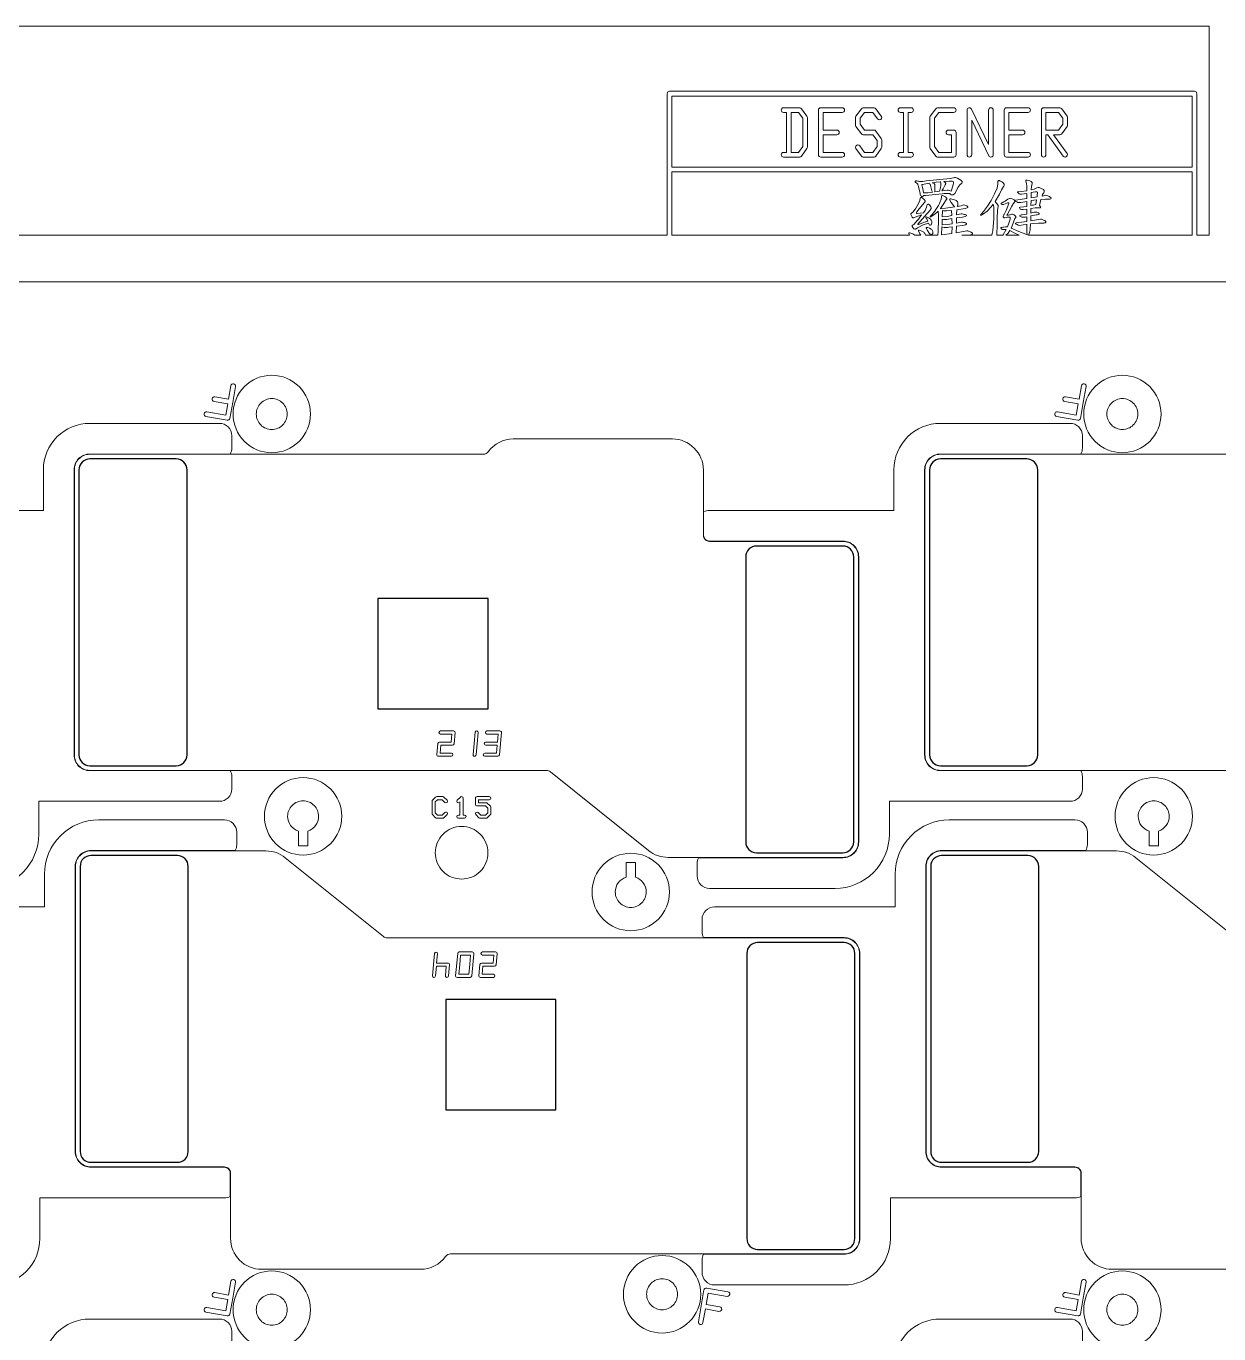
# Model space of a CAD drawing. Extents: x 2541 to 3941, y 2348 to 3338.
# Drawn here: x 3521.24 to 3559.76, y 3070.81 to 3113.02 of the extents above; entities that cross this region are included whole.
import ezdxf

# ---------------------------------------------------------------- set-up
doc = ezdxf.new("R2010")
doc.units = 0
doc.layers.get('0').update_dxf_attribs({"lineweight": 0})
doc.layers.add('barcodea-b_layer1', color=2, linetype='Continuous')
doc.layers.add('susa-b_layer0', color=1, linetype='Continuous')

msp = doc.modelspace()

# ---------------------------------------------------------------- linework, layer by layer
for p, q in [((3549.65074, 3108.7924), (3549.82458, 3108.7924)), ((3553.31447, 3106.26688), (3552.88408, 3106.26688)), ((3535.3018, 3087.45292), (3535.40113, 3087.45292))]:
    msp.add_line(p, q)
at = {"linetype": 'Continuous'}
for points in [[(3435.94795, 3063.5102), (3435.94795, 3109.01688, 0.414214), (3437.94795, 3111.01688, 0.169418), (3437.51399, 3112.26088, 0.117594), (3438.052, 3113.01688), (3559.44795, 3113.01688), (3559.44795, 3106.26688), (3559.04974, 3106.26688), (3559.04974, 3108.38688), (3559.04974, 3110.83798, 0.414238), (3558.97374, 3110.91398), (3542.02228, 3110.91398, 0.414238), (3541.94628, 3110.83798), (3541.94628, 3108.38688)], [(3484.84795, 3107.11076), (3484.84795, 3106.26688), (3465.68048, 3106.26688, 0.26795), (3464.38144, 3107.01688, 0.267951), (3463.0824, 3106.26688), (3455.40579, 3106.26688), (3455.40579, 3104.76688), (3463.0824, 3104.76688, 0.26795), (3464.38144, 3104.01688, 0.267951), (3465.68048, 3104.76688), (3644.26876, 3104.76688), (3644.26876, 3106.26688), (3585.15589, 3106.26688), (3585.15589, 3108.38688), (3585.15589, 3110.83798, 0.414238), (3585.07989, 3110.91398), (3566.92981, 3110.91398, 0.414238), (3566.85381, 3110.83798), (3566.85381, 3108.38688)], [(3546.47342, 3109.10747), (3546.47342, 3110.06773, 0.159331), (3546.45894, 3110.11203), (3546.28555, 3110.35148, 0.241867), (3546.22458, 3110.3828), (3545.8769, 3110.3828), (3545.70306, 3110.3828, 1), (3545.70306, 3110.2328), (3545.8019, 3110.2328), (3545.8019, 3108.9424), (3545.70306, 3108.9424, 1), (3545.70306, 3108.7924), (3545.8769, 3108.7924)], [(3547.59842, 3108.7924, 1), (3547.59842, 3108.9424), (3546.97806, 3108.9424), (3546.97806, 3109.5126), (3547.42458, 3109.5126, 1), (3547.42458, 3109.6626), (3546.97806, 3109.6626), (3546.97806, 3110.2328), (3547.59842, 3110.2328, 1), (3547.59842, 3110.3828), (3546.90306, 3110.3828, 0.414241), (3546.82806, 3110.3078), (3546.82806, 3109.5876)], [(3549.82458, 3108.7924, 1), (3549.82458, 3108.9424), (3549.72574, 3108.9424), (3549.72574, 3110.2328), (3549.82458, 3110.2328, 1), (3549.82458, 3110.3828), (3549.65074, 3110.3828), (3549.4769, 3110.3828, 1), (3549.4769, 3110.2328), (3549.57574, 3110.2328), (3549.57574, 3108.9424), (3549.4769, 3108.9424, 1), (3549.4769, 3108.7924), (3549.65074, 3108.7924)], [(3552.32342, 3109.19528), (3551.7706, 3110.34041, 0.798609), (3551.62806, 3110.30753), (3551.62806, 3108.8674, 1), (3551.77806, 3108.8674), (3551.77806, 3109.97993)], [(3552.47342, 3108.86768), (3552.47342, 3110.3078, 1), (3552.32342, 3110.3078), (3552.32342, 3109.19528)], [(3553.59842, 3108.7924, 1), (3553.59842, 3108.9424), (3552.97806, 3108.9424), (3552.97806, 3109.5126), (3553.42458, 3109.5126, 1), (3553.42458, 3109.6626), (3552.97806, 3109.6626), (3552.97806, 3110.2328), (3553.59842, 3110.2328, 1), (3553.59842, 3110.3828), (3552.90306, 3110.3828, 0.414241), (3552.82806, 3110.3078), (3552.82806, 3109.5876)], [(3554.87342, 3109.82767), (3554.87342, 3110.06773, 0.159331), (3554.85894, 3110.11203), (3554.68555, 3110.35148, 0.241867), (3554.62458, 3110.3828), (3554.10306, 3110.3828, 0.414241), (3554.02806, 3110.3078), (3554.02806, 3109.5876)], [(3551.77806, 3109.97993), (3552.33088, 3108.8348, 0.798609), (3552.47342, 3108.86768)], [(3546.82806, 3109.5876), (3546.82806, 3108.8674, 0.414241), (3546.90306, 3108.7924), (3547.59842, 3108.7924)], [(3552.82806, 3109.5876), (3552.82806, 3108.8674, 0.414241), (3552.90306, 3108.7924), (3553.59842, 3108.7924)], [(3554.02806, 3109.5876), (3554.02806, 3108.8674, 1), (3554.17806, 3108.8674), (3554.17806, 3109.5126), (3554.23861, 3109.5126), (3554.73768, 3108.82342, 1), (3554.85917, 3108.91139), (3554.42381, 3109.5126)], [(3554.42381, 3109.5126), (3554.62458, 3109.5126, 0.241871), (3554.68555, 3109.54392), (3554.85894, 3109.78337, 0.159337), (3554.87342, 3109.82767)], [(3545.8769, 3108.7924), (3546.22458, 3108.7924, 0.241871), (3546.28555, 3108.82372), (3546.45894, 3109.06318, 0.159337), (3546.47342, 3109.10747)], [(3541.94628, 3108.38688), (3541.94628, 3106.26688), (3512.8928, 3106.26688), (3512.8928, 3108.02844, 0.796906), (3512.74799, 3108.0616), (3512.37037, 3107.28501)], [(3551.47159, 3107.9709), (3551.47159, 3107.99924, 0.140589), (3551.26092, 3108.131, 0.049336), (3551.18785, 3108.12358), (3551.08219, 3108.1013), (3550.31085, 3108.01967, -0.030614), (3550.09413, 3108.00145, 0.127728), (3549.97422, 3108.02099), (3549.95827, 3108.00219), (3549.95827, 3107.98139), (3549.96824, 3107.9747), (3549.9782, 3107.97002), (3550.00437, 3107.95264), (3550.03675, 3107.91455), (3550.04296, 3107.89384), (3550.05294, 3107.8738), (3550.11024, 3107.62522, 0.190937), (3550.1426, 3107.53607), (3550.15257, 3107.51996), (3550.17249, 3107.50386), (3550.19116, 3107.50386, 0.222529), (3550.22086, 3107.55494), (3550.22942, 3107.55265), (3550.28525, 3107.55265), (3550.8251, 3107.60315, -0.041634), (3551.08279, 3107.62001)], [(3550.78602, 3107.91422, -0.031276), (3550.7698, 3107.80137), (3550.74362, 3107.69012), (3550.66451, 3107.67617), (3550.5826, 3107.66704)], [(3551.19003, 3107.95905), (3551.17643, 3107.89555), (3551.11299, 3107.68934, 0.159155), (3550.98895, 3107.72389), (3550.81477, 3107.7024)], [(3552.89643, 3106.45452), (3552.79063, 3106.27895), (3552.78107, 3106.26688), (3552.59375, 3106.26688), (3552.60032, 3106.61361), (3552.60032, 3106.81585), (3552.60845, 3107.06812), (3552.63015, 3107.20154), (3552.63015, 3107.22481, 0.064559), (3552.5362, 3107.35685), (3552.6741, 3107.59307), (3552.74362, 3107.73667), (3552.80158, 3107.84175), (3552.81702, 3107.85576), (3552.83246, 3107.88027), (3552.83246, 3107.9147), (3552.78289, 3107.97111, 0.069739), (3552.67179, 3108.03093), (3552.64274, 3108.03093), (3552.62735, 3108.00786), (3552.62735, 3107.92306), (3552.59686, 3107.78985), (3552.51755, 3107.60143), (3552.40977, 3107.3935), (3552.28572, 3107.20181), (3552.15556, 3107.02962), (3552.09049, 3106.95814), (3552.07829, 3106.94841), (3552.0661, 3106.93218), (3552.0661, 3106.9214), (3552.07464, 3106.91712), (3552.09863, 3106.91712), (3552.16236, 3106.95564), (3552.2821, 3107.05021), (3552.40956, 3107.18332), (3552.47477, 3107.27291)], [(3553.69985, 3107.73007), (3553.71141, 3107.84464), (3553.73635, 3107.9424), (3553.73635, 3107.96581), (3553.69894, 3108.00401), (3553.66153, 3108.02126), (3553.56927, 3108.05082), (3553.5568, 3108.05082), (3553.5406, 3108.04834), (3553.5244, 3108.03093), (3553.5244, 3108.01229), (3553.54435, 3107.94267), (3553.55431, 3107.8569), (3553.55431, 3107.69911), (3553.37873, 3107.67564), (3553.27159, 3107.66982), (3553.25667, 3107.66086), (3553.25667, 3107.64744), (3553.2745, 3107.63252), (3553.29233, 3107.62207, 0.142065), (3553.33691, 3107.59523), (3553.39034, 3107.59523), (3553.55431, 3107.61967), (3553.55431, 3107.45344), (3553.19848, 3107.40309), (3553.17711, 3107.39393), (3553.17711, 3107.37901), (3553.20549, 3107.35722), (3553.23387, 3107.34576, 0.216783), (3553.36455, 3107.32618), (3553.55431, 3107.36246), (3553.55431, 3107.19871), (3553.45949, 3107.18363), (3553.34167, 3107.17553), (3553.32628, 3107.16335, 0.281903), (3553.34571, 3107.11466), (3553.35542, 3107.10493), (3553.39186, 3107.0952), (3553.43762, 3107.0952), (3553.55431, 3107.10978), (3553.55431, 3106.95353), (3553.40926, 3106.92551), (3553.37274, 3106.92396), (3553.33623, 3106.90842), (3553.33623, 3106.88511), (3553.35954, 3106.86802), (3553.39838, 3106.85559, 0.106191), (3553.55431, 3106.86155), (3553.55431, 3106.71263), (3553.21666, 3106.66942), (3553.197, 3106.66023), (3553.197, 3106.64593), (3553.22027, 3106.62754), (3553.24354, 3106.61629, 0.136113), (3553.32727, 3106.5877), (3553.55431, 3106.62381), (3553.55932, 3106.34965), (3553.5668, 3106.30521), (3553.57719, 3106.28342)], [(3554.05025, 3107.53349), (3554.07047, 3107.58513), (3554.08904, 3107.61586, 0.245667), (3554.12248, 3107.71431), (3554.0997, 3107.74436), (3554.0268, 3107.78191), (3553.95542, 3107.80593), (3553.9213, 3107.80593), (3553.8827, 3107.79426), (3553.79477, 3107.75732), (3553.69985, 3107.73007)], [(3550.35899, 3106.72207), (3550.34556, 3106.71924), (3550.06071, 3106.61194), (3550.04747, 3106.61194), (3550.03892, 3106.6166), (3550.03892, 3106.62672), (3550.25405, 3106.87785), (3550.43337, 3107.07985), (3550.45353, 3107.09622), (3550.47369, 3107.13171), (3550.47369, 3107.15082, 0.162171), (3550.38497, 3107.27513), (3550.35843, 3107.27513), (3550.34012, 3107.2553), (3550.3218, 3107.17598), (3550.27293, 3107.0702), (3550.21755, 3106.99668), (3550.20952, 3106.99668), (3550.02076, 3106.9656), (3550.00318, 3106.9656), (3549.99293, 3106.97493, -0.135936), (3550.01045, 3107.02049), (3550.08491, 3107.11784), (3550.25353, 3107.32389), (3550.27324, 3107.35558), (3550.27324, 3107.38105), (3550.24825, 3107.41984), (3550.22325, 3107.44221), (3550.19235, 3107.46309), (3550.15115, 3107.48397), (3550.12627, 3107.48397), (3550.1096, 3107.46218), (3550.09919, 3107.38884), (3550.05335, 3107.26793), (3549.96583, 3107.11532), (3549.88247, 3107.01026), (3549.83245, 3106.97854), (3549.81579, 3106.95873), (3549.81579, 3106.93404), (3549.83062, 3106.8971), (3549.84546, 3106.87493), (3549.85735, 3106.85128), (3549.8826, 3106.82762), (3549.90608, 3106.82762), (3549.92968, 3106.83753, -0.122752), (3550.03752, 3106.88375), (3550.03752, 3106.8854), (3550.16134, 3106.92298)], [(3551.23112, 3107.18409), (3550.93605, 3107.14063), (3550.80847, 3107.13136), (3550.77388, 3107.12293), (3550.76757, 3107.12691), (3550.8623, 3107.26416), (3550.95073, 3107.41013), (3550.96145, 3107.41834), (3550.97217, 3107.43273), (3550.97217, 3107.45849), (3550.93162, 3107.50464, 0.06979), (3550.84072, 3107.55359), (3550.81694, 3107.55359), (3550.80436, 3107.53471), (3550.80436, 3107.47844), (3550.78447, 3107.39777), (3550.76458, 3107.3545, -0.062092), (3550.62395, 3107.10261, -0.055224), (3550.45419, 3106.89409), (3550.44623, 3106.88818), (3550.43826, 3106.87833), (3550.43826, 3106.87089), (3550.44526, 3106.8674), (3550.46297, 3106.8674), (3550.5072, 3106.89001), (3550.59027, 3106.94552), (3550.67871, 3107.02364), (3550.69369, 3107.04107)], [(3551.315, 3107.19762), (3551.33609, 3107.22323), (3551.33609, 3107.30279), (3551.31593, 3107.35349), (3551.29577, 3107.37217), (3551.2729, 3107.38818), (3551.20434, 3107.41753), (3551.13982, 3107.43753), (3551.10485, 3107.44419), (3551.07929, 3107.44419), (3551.06717, 3107.43301, 0.22559), (3551.07566, 3107.39851), (3551.11909, 3107.32336), (3551.18633, 3107.2249), (3551.22275, 3107.18864), (3551.23112, 3107.18409)], [(3553.57719, 3106.28342), (3553.29948, 3106.38931), (3553.05029, 3106.5016), (3553.08745, 3106.56882), (3553.17713, 3106.80944), (3553.18473, 3106.81911, 0.27904), (3553.20601, 3106.87363), (3553.18818, 3106.89568), (3553.14615, 3106.92751, 0.232916), (3553.04824, 3106.93973, -0.033173), (3552.93999, 3106.91153), (3552.92888, 3106.91153), (3552.91777, 3106.91961), (3552.91777, 3106.92769), (3552.92035, 3106.92769), (3553.07996, 3107.2115, -0.036429), (3553.14685, 3107.32105), (3553.15973, 3107.33101), (3553.1726, 3107.35219), (3553.1726, 3107.38183), (3553.14549, 3107.41253), (3553.08139, 3107.43955), (3553.02468, 3107.45429), (3552.99888, 3107.45429), (3552.94442, 3107.42788, -0.059924), (3552.76592, 3107.31899), (3552.74776, 3107.31074), (3552.7296, 3107.29588), (3552.7296, 3107.27513), (3552.76091, 3107.26099), (3552.80096, 3107.26099), (3552.91105, 3107.3024, -0.180676), (3552.96959, 3107.31895), (3552.98272, 3107.30986), (3552.98272, 3107.29205), (3552.89153, 3107.06538), (3552.8277, 3106.93587), (3552.81339, 3106.92714), (3552.80556, 3106.90722), (3552.79513, 3106.88729), (3552.79253, 3106.88729)], [(3553.69085, 3106.98583), (3553.69248, 3107.1276), (3553.83327, 3107.14781), (3553.92635, 3107.15533), (3553.98982, 3107.15533), (3554.00253, 3107.1666), (3554.00253, 3107.188), (3553.97988, 3107.21337), (3553.96535, 3107.22314), (3554.01562, 3107.41949), (3554.1643, 3107.43095), (3554.30359, 3107.43493), (3554.33948, 3107.4486), (3554.34065, 3107.47366, 0.154173), (3554.23304, 3107.54545, 0.079256), (3554.17541, 3107.55685), (3554.05025, 3107.53349)], [(3553.87558, 3107.40677), (3553.84688, 3107.25555, 0.035039), (3553.69359, 3107.22486)], [(3550.69369, 3107.04107), (3550.6963, 3107.03438), (3550.70988, 3106.92664), (3550.70988, 3106.73788), (3550.70137, 3106.44498, -0.036067), (3550.68285, 3106.26688), (3550.28226, 3106.26688), (3550.28226, 3106.27716, 0.191668), (3550.22913, 3106.36934), (3550.17152, 3106.40102), (3550.11729, 3106.42262), (3550.08791, 3106.42983), (3550.06728, 3106.42983), (3550.05819, 3106.42144), (3550.05617, 3106.41305), (3550.05617, 3106.40922), (3550.10346, 3106.31632), (3550.13322, 3106.26688)], [(3551.28465, 3106.6632), (3551.28757, 3106.82857), (3551.48035, 3106.85586, 0.077778), (3551.56567, 3106.86882), (3551.60584, 3106.89067), (3551.60584, 3106.91252), (3551.57267, 3106.93268, 0.060813), (3551.44175, 3106.96125), (3551.4381, 3106.96125), (3551.2894, 3106.93227)], [(3551.2894, 3106.93227), (3551.29499, 3107.09144), (3551.57305, 3107.13657), (3551.60332, 3107.14624), (3551.62944, 3107.15176), (3551.65556, 3107.16695), (3551.65556, 3107.18895), (3551.63663, 3107.20952), (3551.61769, 3107.21776, 0.211511), (3551.4979, 3107.24124), (3551.43546, 3107.22271), (3551.315, 3107.19762)], [(3558.89774, 3106.26688), (3553.62561, 3106.26688), (3553.6164, 3106.26903), (3553.63911, 3106.32316, 0.029992), (3553.67027, 3106.47843), (3553.68315, 3106.63907), (3553.77185, 3106.64848), (3553.93872, 3106.65778), (3554.05835, 3106.65778), (3554.11283, 3106.66293), (3554.12672, 3106.66808), (3554.14915, 3106.67221), (3554.17159, 3106.69078), (3554.17159, 3106.7145), (3554.13688, 3106.74027), (3554.10217, 3106.75676, 0.13136), (3554.00311, 3106.78768), (3553.68809, 3106.73358), (3553.68974, 3106.88948), (3553.85837, 3106.92196, 0.057262), (3553.92623, 3106.93377), (3553.96275, 3106.95364), (3553.96275, 3106.97351), (3553.9326, 3106.99184, 0.057279), (3553.82073, 3107.01709, 0.027181), (3553.69085, 3106.98583)], [(3550.16134, 3106.92298), (3550.02455, 3106.74627), (3550.02253, 3106.74627), (3549.97976, 3106.68678), (3549.91053, 3106.61627, 0.037659), (3549.86982, 3106.59864), (3549.85556, 3106.581), (3549.85556, 3106.55482), (3549.8774, 3106.51483), (3549.91424, 3106.47483), (3549.94291, 3106.45966), (3549.96257, 3106.45966), (3549.97855, 3106.4699), (3549.98854, 3106.48014), (3550.02653, 3106.51086), (3550.21245, 3106.59893), (3550.38316, 3106.66275), (3550.40697, 3106.61472), (3550.42148, 3106.59646), (3550.42964, 3106.58895), (3550.44603, 3106.58895, 0.222199), (3550.48457, 3106.63525), (3550.49203, 3106.66903)], [(3550.49203, 3106.66903, 0.183905), (3550.47257, 3106.75764, 0.095048), (3550.35972, 3106.84232, 0.094213), (3550.31302, 3106.85745), (3550.30743, 3106.85745), (3550.30183, 3106.84999), (3550.30183, 3106.83716), (3550.30908, 3106.82103), (3550.3254, 3106.79526), (3550.35899, 3106.72207)], [(3550.81853, 3106.53807), (3550.84165, 3106.53036, 0.085119), (3551.04332, 3106.52809), (3551.14512, 3106.54177)], [(3550.82064, 3106.59623), (3550.82207, 3106.78884, 0.091456), (3551.02533, 3106.78776), (3551.14172, 3106.80539), (3551.14512, 3106.63997)], [(3551.46458, 3106.26688), (3551.55285, 3106.27258), (3551.6812, 3106.27258), (3551.74064, 3106.27821), (3551.75579, 3106.28384), (3551.78026, 3106.28833), (3551.80474, 3106.30857), (3551.80474, 3106.33444), (3551.76686, 3106.36255), (3551.72898, 3106.38053, 0.13395), (3551.62105, 3106.41429), (3551.28264, 3106.35018), (3551.28286, 3106.5613), (3551.49103, 3106.58792, 0.083259), (3551.57562, 3106.60031), (3551.61579, 3106.62216), (3551.61579, 3106.64401), (3551.58261, 3106.66417, 0.060831), (3551.4517, 3106.69274), (3551.4481, 3106.69274), (3551.28465, 3106.6632)], [(3552.79253, 3106.88729, 0.332305), (3552.8104, 3106.85388), (3552.81677, 3106.8423), (3552.83207, 3106.83073), (3552.84987, 3106.83073, -0.103693), (3553.00704, 3106.85497), (3553.01815, 3106.84184), (3553.01815, 3106.78522), (3552.98342, 3106.65834), (3552.9339, 3106.53674), (3552.86544, 3106.53674), (3552.8123, 3106.53134, -0.054039), (3552.74826, 3106.52054), (3552.73873, 3106.52054), (3552.72919, 3106.51784), (3552.71965, 3106.50704), (3552.71965, 3106.49218), (3552.73002, 3106.47868), (3552.7404, 3106.47194), (3552.74819, 3106.46518), (3552.76765, 3106.45842), (3552.88815, 3106.45679), (3552.89643, 3106.45452)], [(3519.89959, 3085.18688, 0.414215), (3521.64959, 3086.93688), (3521.64959, 3087.99688), (3527.48437, 3087.99688, 0.414218), (3527.88437, 3088.39688), (3527.88437, 3088.79688, 0.124386), (3527.83636, 3088.98688), (3523.29948, 3088.98688, -0.414365), (3522.7896, 3089.49701), (3522.7896, 3098.69688, -0.414366), (3523.29948, 3099.20701), (3527.83636, 3099.20701, 0.124392), (3527.88437, 3099.39701), (3527.88437, 3099.79701, 0.414218), (3527.48437, 3100.19701), (3523.29948, 3100.19701, 0.414364), (3521.7996, 3098.69638), (3521.7996, 3097.38701), (3515.84249, 3097.38701, 0.124388)], [(3535.40113, 3087.45292, 1), (3535.40113, 3087.55292), (3535.3518, 3087.55292), (3535.3518, 3088.09895, 0.669786), (3535.26629, 3088.13415), (3535.1671, 3088.03496, 1), (3535.23781, 3087.96425), (3535.2518, 3087.97824)], [(3535.2518, 3087.97824), (3535.2518, 3087.55292), (3535.20246, 3087.55292, 1), (3535.20246, 3087.45292), (3535.3018, 3087.45292)], [(3520.18642, 3072.38675, 0.414364), (3521.68629, 3073.88738), (3521.68629, 3075.19675), (3527.64341, 3075.19675, 0.124386), (3527.83341, 3075.24475), (3527.83341, 3075.99675, 0.414224), (3527.64341, 3076.18675), (3523.33643, 3076.18675, -0.414218), (3522.8263, 3076.69688), (3522.8263, 3085.89676, -0.414217), (3523.33643, 3086.40688), (3527.9954, 3086.40688, 0.124392), (3528.04341, 3086.59688), (3528.04341, 3086.99688, 0.414218), (3527.64341, 3087.39688), (3523.5863, 3087.39688, 0.414215), (3521.8363, 3085.64688), (3521.8363, 3084.58688), (3516.00153, 3084.58688, 0.414218)], [(3527.88437, 3070.48701), (3527.88437, 3070.88701, 0.414218), (3527.48437, 3071.28701), (3523.29948, 3071.28701, 0.414364), (3521.7996, 3069.78638)], [(3555.35437, 3070.48701), (3555.35437, 3070.88701, 0.414218), (3554.95437, 3071.28701), (3550.76948, 3071.28701, 0.414364), (3549.2696, 3069.78638)]]:
    msp.add_lwpolyline(points, format="xyb", dxfattribs=at)
for points in [[(3558.89774, 3108.46288), (3542.09828, 3108.46288), (3542.09828, 3110.76198), (3558.89774, 3110.76198)], [(3546.32342, 3109.13177), (3546.18629, 3108.9424), (3545.9519, 3108.9424), (3545.9519, 3110.2328), (3546.18629, 3110.2328), (3546.32342, 3110.04343)], [(3554.72342, 3109.85197), (3554.58629, 3109.6626), (3554.17806, 3109.6626), (3554.17806, 3110.2328), (3554.58629, 3110.2328), (3554.72342, 3110.04343)], [(3551.13828, 3106.90412), (3550.98214, 3106.87748), (3550.82207, 3106.85949), (3550.83466, 3107.06224), (3550.87888, 3107.05511), (3550.96934, 3107.05511), (3551.1295, 3107.07118)], [(3550.52093, 3106.32626), (3550.52093, 3106.39098), (3550.50479, 3106.437), (3550.48865, 3106.45395), (3550.47035, 3106.46848), (3550.41548, 3106.49511), (3550.36385, 3106.51327), (3550.33588, 3106.51933), (3550.3159, 3106.51933), (3550.30681, 3106.51094), (3550.30479, 3106.50255), (3550.30479, 3106.49921), (3550.34927, 3106.41777), (3550.40402, 3106.33298), (3550.43368, 3106.30175), (3550.45306, 3106.2906), (3550.49156, 3106.2906)], [(3535.59663, 3083.03375), (3535.56744, 3082.72899), (3535.53734, 3082.4147), (3535.21594, 3082.4147), (3535.24513, 3082.71946), (3535.27524, 3083.03375)]]:
    msp.add_lwpolyline(points, close=True, dxfattribs=at)
for points in [[(3548.87342, 3109.10747), (3548.87342, 3109.34754, 0.159339), (3548.85894, 3109.39183), (3548.68555, 3109.63128, 0.241867), (3548.62458, 3109.6626), (3548.31519, 3109.6626), (3548.17806, 3109.85197), (3548.17806, 3110.04343), (3548.31519, 3110.2328), (3548.58629, 3110.2328), (3548.73768, 3110.02375, 1), (3548.85917, 3110.11172), (3548.68555, 3110.35148, 0.241867), (3548.62458, 3110.3828), (3548.2769, 3110.3828, 0.241871), (3548.21593, 3110.35148), (3548.04253, 3110.11203, 0.159337), (3548.02806, 3110.06773), (3548.02806, 3109.82767, 0.159331), (3548.04253, 3109.78337), (3548.21593, 3109.54392, 0.241867), (3548.2769, 3109.5126), (3548.58629, 3109.5126), (3548.72342, 3109.32323), (3548.72342, 3109.13177), (3548.58629, 3108.9424), (3548.31519, 3108.9424), (3548.1638, 3109.15146, 1), (3548.04231, 3109.06348), (3548.21593, 3108.82372, 0.241867), (3548.2769, 3108.7924), (3548.62458, 3108.7924, 0.241871), (3548.68555, 3108.82372), (3548.85894, 3109.06318, 0.159337)], [(3551.27342, 3108.8674), (3551.27342, 3109.5876, 0.414241), (3551.19842, 3109.6626), (3551.02458, 3109.6626, 1), (3551.02458, 3109.5126), (3551.12342, 3109.5126), (3551.12342, 3108.9424), (3550.71519, 3108.9424), (3550.57806, 3109.13177), (3550.57806, 3110.04343), (3550.71519, 3110.2328), (3551.19842, 3110.2328, 1), (3551.19842, 3110.3828), (3550.6769, 3110.3828, 0.241871), (3550.61593, 3110.35148), (3550.44253, 3110.11203, 0.159337), (3550.42806, 3110.06773), (3550.42806, 3109.10747, 0.159331), (3550.44253, 3109.06318), (3550.61593, 3108.82372, 0.241867), (3550.6769, 3108.7924), (3551.19842, 3108.7924, 0.414241)], [(3550.51601, 3107.65961), (3550.35871, 3107.64208), (3550.22464, 3107.63465), (3550.19973, 3107.7715), (3550.17075, 3107.88753), (3550.16795, 3107.90973), (3550.18671, 3107.90973), (3550.40097, 3107.94761), (3550.40097, 3107.93599), (3550.40647, 3107.93238, -0.250905), (3550.44774, 3107.88868), (3550.45324, 3107.87784), (3550.48488, 3107.74347, 0.189913)], [(3553.90059, 3107.65863, -0.04001), (3553.89019, 3107.5044), (3553.69646, 3107.47495), (3553.69845, 3107.64837), (3553.83405, 3107.66982), (3553.88661, 3107.66982)], [(3528.0033, 3101.38563, 1), (3527.85558, 3101.41168), (3527.77804, 3100.97194), (3527.3383, 3101.04948, 1), (3527.31226, 3100.90176), (3527.752, 3100.82422), (3527.68748, 3100.45834), (3527.07654, 3100.56606, 1), (3527.0505, 3100.41834), (3527.7353, 3100.29759, 0.414237), (3527.82218, 3100.35843), (3527.91268, 3100.87169), (3527.9128, 3100.87237)], [(3530.4251, 3100.49785, 0.414215), (3529.1751, 3101.74785, 0.414215), (3527.9251, 3100.49785, 0.414215), (3529.1751, 3099.24785, 0.414215)], [(3555.4733, 3101.38563, 1), (3555.32558, 3101.41168), (3555.24804, 3100.97194), (3554.8083, 3101.04948, 1), (3554.78226, 3100.90176), (3555.222, 3100.82422), (3555.15748, 3100.45834), (3554.54654, 3100.56606, 1), (3554.5205, 3100.41834), (3555.2053, 3100.29759, 0.414237), (3555.29218, 3100.35843), (3555.38268, 3100.87169), (3555.3828, 3100.87237)], [(3557.8951, 3100.49785, 0.414215), (3556.6451, 3101.74785, 0.414215), (3555.3951, 3100.49785, 0.414215), (3556.6451, 3099.24785, 0.414215)], [(3529.6751, 3100.49785, -0.414217), (3529.1751, 3099.99785, -0.414217), (3528.6751, 3100.49785, -0.414217), (3529.1751, 3100.99785, -0.414217)], [(3557.1451, 3100.49785, -0.414217), (3556.6451, 3099.99785, -0.414217), (3556.1451, 3100.49785, -0.414217), (3556.6451, 3100.99785, -0.414217)], [(3555.35437, 3088.39688), (3555.35437, 3088.79688, 0.124386), (3555.30636, 3088.98688), (3550.76948, 3088.98688, -0.414365), (3550.2596, 3089.49701), (3550.2596, 3098.69688, -0.414366), (3550.76948, 3099.20701), (3555.30636, 3099.20701, 0.124392), (3555.35437, 3099.39701), (3555.35437, 3099.79701, 0.414218), (3554.95437, 3100.19701), (3550.76948, 3100.19701, 0.414364), (3549.2696, 3098.69638), (3549.2696, 3097.38701), (3543.31249, 3097.38701, 0.124388), (3543.12249, 3097.33901), (3543.12249, 3096.58701, 0.414224), (3543.31249, 3096.39701), (3547.61947, 3096.39701, -0.414218), (3548.12959, 3095.88688), (3548.12959, 3086.687, -0.414217), (3547.61947, 3086.17688), (3542.9605, 3086.17688, 0.124388), (3542.91249, 3085.98688), (3542.91249, 3085.58688, 0.414218), (3543.31249, 3085.18688), (3547.36959, 3085.18688, 0.414215), (3549.11959, 3086.93688), (3549.11959, 3087.99688), (3554.95437, 3087.99688, 0.414218)], [(3548.11959, 3086.687), (3548.11959, 3095.88688, 0.414219), (3547.61947, 3096.38701), (3543.31249, 3096.38701, -0.414223), (3543.11249, 3096.58701), (3543.11249, 3098.69181, 0.414215), (3542.11249, 3099.6918), (3536.9756, 3099.6918, 0.24029), (3536.16596, 3099.2792, -0.240069), (3536.00453, 3099.19701), (3523.29948, 3099.19701, 0.414366), (3522.7996, 3098.69689), (3522.7996, 3089.49701, 0.414365), (3523.29948, 3088.99688), (3538.04901, 3088.99688, -0.170771), (3538.17422, 3088.95284), (3541.34516, 3086.4071, 0.170765), (3541.97127, 3086.18688), (3547.61947, 3086.18688, 0.414218)], [(3575.58959, 3086.687), (3575.58959, 3095.88688, 0.414219), (3575.08947, 3096.38701), (3570.78249, 3096.38701, -0.414223), (3570.58249, 3096.58701), (3570.58249, 3098.69181, 0.414215), (3569.58249, 3099.6918), (3564.4456, 3099.6918, 0.24029), (3563.63596, 3099.2792, -0.240069), (3563.47453, 3099.19701), (3550.76948, 3099.19701, 0.414366), (3550.2696, 3098.69689), (3550.2696, 3089.49701, 0.414365), (3550.76948, 3088.99688), (3565.51901, 3088.99688, -0.170771), (3565.64422, 3088.95284), (3568.81516, 3086.4071, 0.170765), (3569.44127, 3086.18688), (3575.08947, 3086.18688, 0.414218)], [(3535.09475, 3090.21429, 0.443552), (3535.0448, 3090.26906), (3534.62312, 3090.26906, 1), (3534.62312, 3090.16906), (3534.98996, 3090.16906), (3534.9651, 3089.90953), (3534.58886, 3089.90953, 0.387555), (3534.53891, 3089.8643), (3534.50447, 3089.50478, 0.443552), (3534.55442, 3089.45001), (3534.9761, 3089.45001, 1), (3534.9761, 3089.55001), (3534.60926, 3089.55001), (3534.63412, 3089.80953), (3535.01036, 3089.80953, 0.387555), (3535.06031, 3089.85477)], [(3535.84475, 3090.21429, 1), (3535.7452, 3090.22383), (3535.71076, 3089.8643), (3535.67633, 3089.50478, 1), (3535.77587, 3089.49524), (3535.81031, 3089.85477)], [(3536.59475, 3090.21429, 0.443552), (3536.5448, 3090.26906), (3536.12312, 3090.26906, 1), (3536.12312, 3090.16906), (3536.48996, 3090.16906), (3536.4651, 3089.90953), (3536.08868, 3089.90953, 1), (3536.08868, 3089.80953), (3536.45552, 3089.80953), (3536.43066, 3089.55001), (3536.05425, 3089.55001, 1), (3536.05425, 3089.45001), (3536.47592, 3089.45001, 0.387555), (3536.52587, 3089.49524)], [(3531.43768, 3087.513, 0.414215), (3530.18768, 3088.763, 0.414215), (3528.93768, 3087.513, 0.414215), (3530.18768, 3086.263, 0.414215)], [(3558.90768, 3087.513, 0.414215), (3557.65768, 3088.763, 0.414215), (3556.40768, 3087.513, 0.414215), (3557.65768, 3086.263, 0.414215)], [(3530.68768, 3087.513, -0.327542), (3530.33768, 3087.03603), (3530.33768, 3086.56185), (3530.03768, 3086.56185), (3530.03768, 3087.03603, -0.327544), (3529.68768, 3087.513, -0.414217), (3530.18768, 3088.013, -0.414217)], [(3534.83583, 3087.5669, 1), (3534.76512, 3087.63761), (3534.68042, 3087.55292), (3534.52317, 3087.55292), (3534.45312, 3087.62297), (3534.45312, 3087.9789), (3534.52317, 3088.04895), (3534.68042, 3088.04895), (3534.76512, 3087.96425, 1), (3534.83583, 3088.03496), (3534.73664, 3088.13415, 0.200121), (3534.70113, 3088.14895), (3534.50246, 3088.14895, 0.200121), (3534.46695, 3088.13415), (3534.36792, 3088.03512, 0.200121), (3534.35312, 3087.99961), (3534.35312, 3087.60226, 0.200121), (3534.36792, 3087.56675), (3534.46695, 3087.46772, 0.200121), (3534.50246, 3087.45292), (3534.70113, 3087.45292, 0.200121), (3534.73664, 3087.46772)], [(3536.25047, 3087.60226), (3536.25047, 3087.80093, 0.200121), (3536.23567, 3087.83644), (3536.13664, 3087.93547, 0.200121), (3536.10113, 3087.95027), (3535.85312, 3087.95027), (3535.85312, 3088.04895), (3536.20047, 3088.04895, 1), (3536.20047, 3088.14895), (3535.80312, 3088.14895, 0.414253), (3535.75312, 3088.09895), (3535.75312, 3087.90027, 0.414253), (3535.80312, 3087.85027), (3536.08042, 3087.85027), (3536.15047, 3087.78022), (3536.15047, 3087.62297), (3536.08042, 3087.55292), (3535.92317, 3087.55292), (3535.83848, 3087.63761, 1), (3535.76777, 3087.5669), (3535.86695, 3087.46772, 0.200121), (3535.90246, 3087.45292), (3536.10113, 3087.45292, 0.200121), (3536.13664, 3087.46772), (3536.23567, 3087.56675, 0.200121)], [(3558.15768, 3087.513, -0.327542), (3557.80768, 3087.03603), (3557.80768, 3086.56185), (3557.50768, 3086.56185), (3557.50768, 3087.03603, -0.327544), (3557.15768, 3087.513, -0.414217), (3557.65768, 3088.013, -0.414217)], [(3536.15704, 3086.33628, 0.414215), (3535.30704, 3087.18628, 0.414215), (3534.45704, 3086.33628, 0.414215), (3535.30704, 3085.48628, 0.414215)], [(3555.51341, 3086.59688), (3555.51341, 3086.99688, 0.414218), (3555.11341, 3087.39688), (3551.0563, 3087.39688, 0.414215), (3549.3063, 3085.64688), (3549.3063, 3084.58688), (3543.47153, 3084.58688, 0.414218), (3543.07153, 3084.18688), (3543.07153, 3083.78688, 0.124388), (3543.11953, 3083.59688), (3547.65642, 3083.59688, -0.414365), (3548.16629, 3083.08675), (3548.16629, 3073.88688, -0.414366), (3547.65642, 3073.37675), (3543.11953, 3073.37675, 0.124388), (3543.07153, 3073.18675), (3543.07153, 3072.78675, 0.414218), (3543.47153, 3072.38675), (3547.65642, 3072.38675, 0.414364), (3549.15629, 3073.88738), (3549.15629, 3075.19675), (3555.11341, 3075.19675, 0.124386), (3555.30341, 3075.24475), (3555.30341, 3075.99675, 0.414224), (3555.11341, 3076.18675), (3550.80643, 3076.18675, -0.414218), (3550.2963, 3076.69688), (3550.2963, 3085.89676, -0.414217), (3550.80643, 3086.40688), (3555.4654, 3086.40688, 0.124392)], [(3548.15629, 3073.88687), (3548.15629, 3083.08675, 0.414365), (3547.65642, 3083.58688), (3532.90689, 3083.58688, -0.170771), (3532.78168, 3083.63092), (3529.61074, 3086.17666, 0.170765), (3528.98463, 3086.39688), (3523.33643, 3086.39688, 0.414218), (3522.8363, 3085.89676), (3522.8363, 3076.69688, 0.414219), (3523.33643, 3076.19675), (3527.64341, 3076.19675, -0.414223), (3527.84341, 3075.99675), (3527.84341, 3073.89195, 0.414215), (3528.8434, 3072.89196), (3533.9803, 3072.89196, 0.24029), (3534.78994, 3073.30456, -0.240069), (3534.95137, 3073.38675), (3547.65642, 3073.38675, 0.414366)], [(3542.01822, 3085.07076, 0.414215), (3540.76822, 3086.32076, 0.414215), (3539.51822, 3085.07076, 0.414215), (3540.76822, 3083.82076, 0.414215)], [(3575.62629, 3073.88687), (3575.62629, 3083.08675, 0.414365), (3575.12642, 3083.58688), (3560.37689, 3083.58688, -0.170771), (3560.25168, 3083.63092), (3557.08074, 3086.17666, 0.170765), (3556.45463, 3086.39688), (3550.80643, 3086.39688, 0.414218), (3550.3063, 3085.89676), (3550.3063, 3076.69688, 0.414219), (3550.80643, 3076.19675), (3555.11341, 3076.19675, -0.414223), (3555.31341, 3075.99675), (3555.31341, 3073.89195, 0.414215), (3556.3134, 3072.89196), (3561.4503, 3072.89196, 0.24029), (3562.25994, 3073.30456, -0.240069), (3562.42137, 3073.38675), (3575.12642, 3073.38675, 0.414366)], [(3541.26822, 3085.07076, -0.414217), (3540.76822, 3084.57076, -0.414217), (3540.26822, 3085.07076, -0.327542), (3540.61822, 3085.54773), (3540.61822, 3086.02191), (3540.91822, 3086.02191), (3540.91822, 3085.54773, -0.327544)], [(3534.91699, 3082.71946, 0.443552), (3534.86704, 3082.77423), (3534.50038, 3082.77423), (3534.52957, 3083.07898, 1), (3534.43003, 3083.08852), (3534.36115, 3082.36947, 1), (3534.4607, 3082.35993), (3534.4908, 3082.67423), (3534.8122, 3082.67423), (3534.78301, 3082.36947, 1), (3534.88255, 3082.35993)], [(3535.70142, 3083.07898, 0.443552), (3535.65148, 3083.13375), (3535.22997, 3083.13375, 0.387555), (3535.18003, 3083.08852), (3535.11115, 3082.36947, 0.443552), (3535.1611, 3082.3147), (3535.5826, 3082.3147, 0.387555), (3535.63255, 3082.35993)], [(3536.45142, 3083.07898, 0.443552), (3536.40148, 3083.13375), (3535.9798, 3083.13375, 1), (3535.9798, 3083.03375), (3536.34663, 3083.03375), (3536.32178, 3082.77423), (3535.94554, 3082.77423, 0.387555), (3535.89559, 3082.72899), (3535.86115, 3082.36947, 0.443552), (3535.9111, 3082.3147), (3536.33278, 3082.3147, 1), (3536.33278, 3082.4147), (3535.96594, 3082.4147), (3535.9908, 3082.67423), (3536.36704, 3082.67423, 0.387555), (3536.41699, 3082.71946)], [(3543.0308, 3072.08591, 0.414215), (3541.7808, 3073.33591, 0.414215), (3540.5308, 3072.08591, 0.414215), (3541.7808, 3070.83591, 0.414215)], [(3530.4251, 3071.58785, 0.414215), (3529.1751, 3072.83785, 0.414215), (3527.9251, 3071.58785, 0.414215), (3529.1751, 3070.33785, 0.414215)], [(3557.8951, 3071.58785, 0.414215), (3556.6451, 3072.83785, 0.414215), (3555.3951, 3071.58785, 0.414215), (3556.6451, 3070.33785, 0.414215)], [(3528.0033, 3072.47563, 1), (3527.85558, 3072.50168), (3527.77804, 3072.06194), (3527.3383, 3072.13948, 1), (3527.31226, 3071.99176), (3527.752, 3071.91422), (3527.68748, 3071.54834), (3527.07654, 3071.65606, 1), (3527.0505, 3071.50834), (3527.7353, 3071.38759, 0.414237), (3527.82218, 3071.44843), (3527.91268, 3071.96169), (3527.9128, 3071.96237)], [(3542.2808, 3072.08591, -0.414217), (3541.7808, 3071.58591, -0.414217), (3541.2808, 3072.08591, -0.414217), (3541.7808, 3072.58591, -0.414217)], [(3555.4733, 3072.47563, 1), (3555.32558, 3072.50168), (3555.24804, 3072.06194), (3554.8083, 3072.13948, 1), (3554.78226, 3071.99176), (3555.222, 3071.91422), (3555.15748, 3071.54834), (3554.54654, 3071.65606, 1), (3554.5205, 3071.50834), (3555.2053, 3071.38759, 0.414237), (3555.29218, 3071.44843), (3555.38268, 3071.96169), (3555.3828, 3071.96237)], [(3529.6751, 3071.58785, -0.414217), (3529.1751, 3071.08785, -0.414217), (3528.6751, 3071.58785, -0.414217), (3529.1751, 3072.08785, -0.414217)], [(3543.9054, 3072.16542), (3543.2206, 3072.28617, 0.414237), (3543.13372, 3072.22533), (3543.04322, 3071.71207), (3543.0431, 3071.71139), (3542.9526, 3071.19813, 1), (3543.10032, 3071.17208), (3543.17785, 3071.61182), (3543.61759, 3071.53428, 1), (3543.64364, 3071.682), (3543.2039, 3071.75954), (3543.26842, 3072.12542), (3543.87936, 3072.0177, 1)], [(3557.1451, 3071.58785, -0.414217), (3556.6451, 3071.08785, -0.414217), (3556.1451, 3071.58785, -0.414217), (3556.6451, 3072.08785, -0.414217)]]:
    msp.add_lwpolyline(points, format="xyb", close=True, dxfattribs=at)
for points in [[(3549.77324, 3106.26688), (3542.09828, 3106.26688), (3542.09828, 3108.31088), (3558.89774, 3108.31088), (3558.89774, 3106.26688)], [(3550.50462, 3107.96067), (3550.63553, 3107.97717), (3550.7772, 3107.9887)], [(3550.5826, 3107.66704), (3550.58334, 3107.66848), (3550.58899, 3107.69829), (3550.59054, 3107.91127), (3550.55152, 3107.94409), (3550.50462, 3107.96067)], [(3550.7772, 3107.9887), (3550.7767, 3107.98548), (3550.78602, 3107.93906), (3550.78602, 3107.91422)], [(3550.81477, 3107.7024), (3550.85664, 3107.76353), (3550.92633, 3107.89854), (3550.93542, 3107.9095), (3550.94451, 3107.92411), (3550.94451, 3107.94147), (3550.91701, 3107.97301), (3550.87773, 3107.99801)], [(3550.87773, 3107.99801), (3551.0602, 3108.0098), (3551.15273, 3108.0098), (3551.19003, 3107.99116), (3551.19003, 3107.95905)], [(3551.08279, 3107.62001), (3551.08125, 3107.61654), (3551.08125, 3107.59212), (3551.11482, 3107.57348), (3551.1841, 3107.57348), (3551.23854, 3107.61176), (3551.31507, 3107.75943), (3551.33549, 3107.80683), (3551.40013, 3107.89616), (3551.45797, 3107.94903), (3551.47159, 3107.9709)], [(3553.69359, 3107.22486), (3553.69543, 3107.38532), (3553.87558, 3107.40677)], [(3552.47477, 3107.27291), (3552.4903, 3107.17582), (3552.4903, 3106.80903), (3552.46441, 3106.4146), (3552.43852, 3106.32219), (3552.42674, 3106.26688), (3551.46458, 3106.26688)], [(3551.14512, 3106.54177), (3551.13649, 3106.32505), (3550.80853, 3106.27822), (3550.81853, 3106.53807)], [(3551.14512, 3106.63997), (3550.99981, 3106.61725), (3550.83054, 3106.60044), (3550.82064, 3106.59623)], [(3550.13322, 3106.26688), (3549.94756, 3106.26688), (3549.88023, 3106.31043), (3549.8165, 3106.34031), (3549.78199, 3106.35027), (3549.75821, 3106.35027), (3549.74811, 3106.34095), (3549.74586, 3106.33162), (3549.74586, 3106.32657), (3549.77324, 3106.26688)], [(3552.88408, 3106.26688), (3552.95978, 3106.33786), (3553.00526, 3106.42013), (3553.17616, 3106.33772), (3553.31447, 3106.26688)]]:
    msp.add_lwpolyline(points, dxfattribs=at)
at = {"layer": 'barcodea-b_layer1', "linetype": 'Continuous'}
for points in [[(3536.16, 3090.98748), (3536.16, 3094.54348), (3532.604, 3094.54348), (3532.604, 3090.98748)], [(3538.35189, 3078.04028), (3538.35189, 3081.59628), (3534.79589, 3081.59628), (3534.79589, 3078.04028)]]:
    msp.add_lwpolyline(points, close=True, dxfattribs=at)
at = {"layer": 'susa-b_layer0', "linetype": 'Continuous'}
for points in [[(3526.43955, 3089.49701), (3526.43955, 3098.69714, 0.414221), (3526.08954, 3099.04715), (3523.29958, 3099.04715, 0.414218), (3522.94959, 3098.69714), (3522.94959, 3089.49726, 0.414197), (3523.29958, 3089.14725), (3526.08954, 3089.14725, 0.414007)], [(3553.90955, 3089.49701), (3553.90955, 3098.69714, 0.414221), (3553.55954, 3099.04715), (3550.76958, 3099.04715, 0.414218), (3550.41959, 3098.69714), (3550.41959, 3089.49726, 0.414197), (3550.76958, 3089.14725), (3553.55954, 3089.14725, 0.414007)], [(3547.96948, 3086.687), (3547.96948, 3095.88714, 0.414221), (3547.61947, 3096.23715), (3544.82951, 3096.23715, 0.414218), (3544.47952, 3095.88714), (3544.47952, 3086.68726, 0.414197), (3544.82951, 3086.33725), (3547.61947, 3086.33725, 0.414007)], [(3526.47638, 3076.69662), (3526.47638, 3085.8965, 0.414197), (3526.12639, 3086.24651), (3523.33643, 3086.24651, 0.414007), (3522.98642, 3085.89676), (3522.98642, 3076.69662, 0.414221), (3523.33643, 3076.34661), (3526.12639, 3076.34661, 0.414218)], [(3553.94638, 3076.69662), (3553.94638, 3085.8965, 0.414197), (3553.59639, 3086.24651), (3550.80643, 3086.24651, 0.414007), (3550.45642, 3085.89676), (3550.45642, 3076.69662, 0.414221), (3550.80643, 3076.34661), (3553.59639, 3076.34661, 0.414218)], [(3548.00631, 3073.88662), (3548.00631, 3083.0865, 0.414197), (3547.65632, 3083.43651), (3544.86636, 3083.43651, 0.414007), (3544.51635, 3083.08675), (3544.51635, 3073.88662, 0.414221), (3544.86636, 3073.53661), (3547.65632, 3073.53661, 0.414218)]]:
    msp.add_lwpolyline(points, format="xyb", close=True, dxfattribs=at)

doc.saveas('drawing.dxf')
